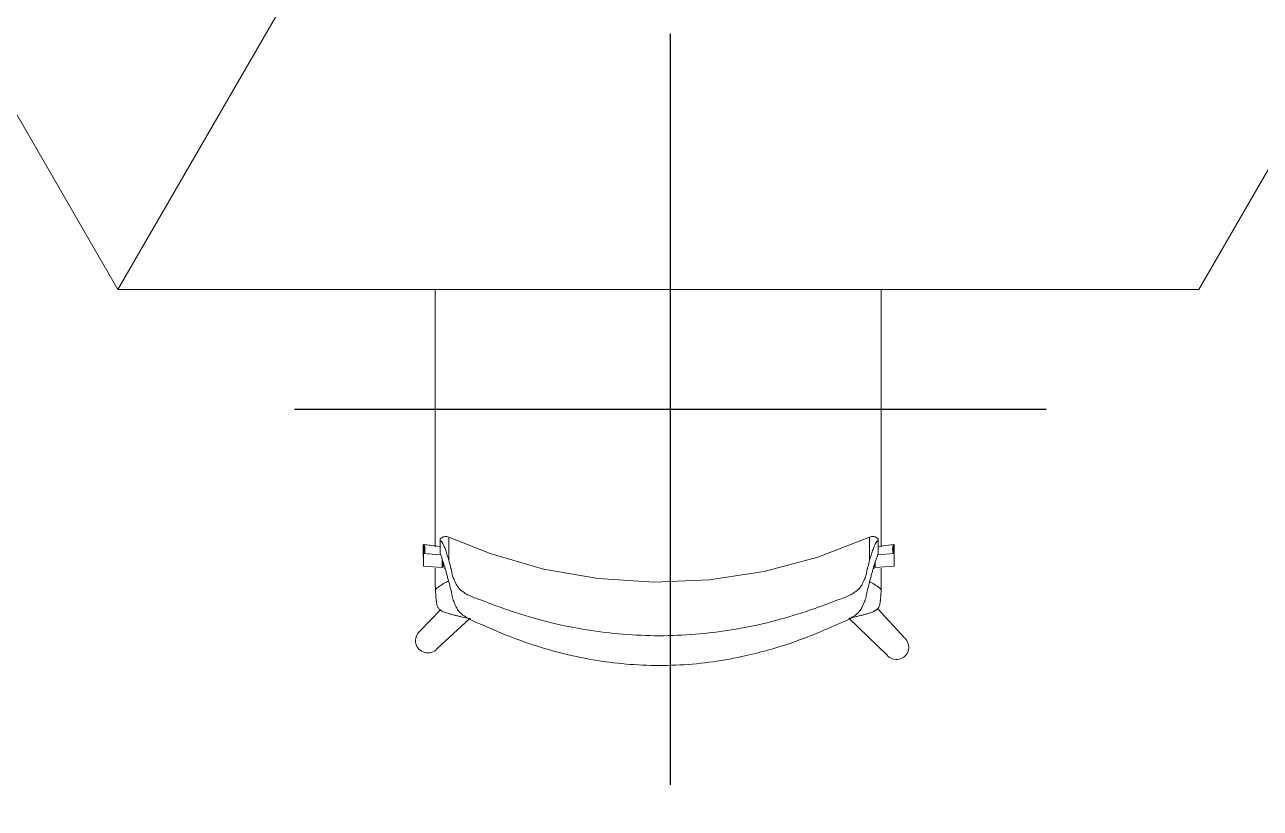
# Model space of a CAD drawing. Header units: millimetres. Extents: x 155920 to 295199, y -4084 to 97293.
# Drawn here: x 164507 to 165822, y 19433 to 20268 of the extents above; entities that cross this region are included whole.
import ezdxf

# ---------------------------------------------------------------- set-up
doc = ezdxf.new("R2010")
doc.units = ezdxf.units.MM
doc.header["$MEASUREMENT"] = 0
doc.layers.add('I-FURN', color=8, linetype='CONTINUOUS', lineweight=9)
doc.layers.add('Social Distancing', color=7, linetype='CONTINUOUS')

msp = doc.modelspace()

# ---------------------------------------------------------------- linework, layer by layer
at = {"layer": 'I-FURN'}
for p, q in [((164030.9, 20981.5), (164606, 19985.6)), ((165756, 19985.6), (166330.9, 20981.6)), ((164606, 19985.6), (165008.3, 20682.5)), ((165008.3, 20682.5), (164606, 19985.6)), ((164606, 19985.6), (165756, 19985.6)), ((164949, 19720.4), (164950.5, 19721.5)), ((164950.5, 19721.5), (164952.2, 19722.3)), ((164952.2, 19722.3), (164953.7, 19722.6)), ((164953.7, 19722.6), (164956, 19722.6)), ((164956, 19722.6), (164958.1, 19722)), ((165002, 19704.5), (164958.1, 19722)), ((165405.8, 19722), (165350.7, 19700.7)), ((165407.9, 19722.6), (165405.8, 19722)), ((165410.2, 19722.6), (165407.9, 19722.6)), ((165411.7, 19722.3), (165410.2, 19722.6)), ((165413.4, 19721.5), (165411.7, 19722.3)), ((165415, 19720.4), (165413.4, 19721.5)), ((164949, 19712), (164930.8, 19714.2)), ((164930.8, 19714.2), (164930.8, 19700.8)), ((164949, 19712.1), (164931.8, 19714.2)), ((164949, 19718.4), (164949, 19704.7)), ((165415, 19718.4), (165415, 19704.7)), ((165432.1, 19714.2), (165415, 19712.1)), ((165431.2, 19714.2), (165415, 19712.2)), ((165432.1, 19700.9), (165432.1, 19714.2)), ((164931.2, 19704.5), (164949.5, 19703.2)), ((164931.2, 19691.1), (164931.2, 19704.5)), ((164932.1, 19704.5), (164949.5, 19703.3)), ((164951.1, 19698.6), (164951.1, 19689.8)), ((164952, 19695.7), (164952, 19689.8)), ((165058.8, 19688.1), (165002, 19704.5)), ((165350.7, 19700.7), (165293.6, 19685.6)), ((165411.9, 19689.8), (165411.9, 19695.7)), ((165414.4, 19703.3), (165431.8, 19704.5)), ((165431.8, 19704.5), (165431.8, 19691.1)), ((164951.1, 19689.8), (164931.2, 19691.1)), ((165117.1, 19677.9), (165058.8, 19688.1)), ((165293.6, 19685.6), (165235.1, 19676.6)), ((165410.9, 19689.8), (165410.9, 19692.8)), ((165431.8, 19691.1), (165411.9, 19689.8)), ((165176.1, 19674.1), (165117.1, 19677.9)), ((165235.1, 19676.6), (165176.1, 19674.1)), ((164949.3, 19644.6), (164927.2, 19621.9)), ((165443.1, 19614.7), (165414.1, 19646.2)), ((164945.4, 19603.1), (164980.5, 19635.4)), ((165383.7, 19635.9), (165424.4, 19596.4))]:
    msp.add_line(p, q, dxfattribs=at)
for centre, start, end in [((164935.7, 19611.9), 130.3941, 318.0104), ((165434.4, 19604.9), 220.4176, 48.0338)]:
    msp.add_arc(centre, 13.1, start, end, dxfattribs=at)
for centre, start_param, end_param in [((164914.3, 19708.8), 2.884586, 3.464082), ((164915.3, 19708.8), 2.884586, 3.464082), ((165447.7, 19708.8), 5.960696, 6.540192), ((165448.6, 19708.8), 5.960696, 6.540192), ((164914.3, 19695.4), 3.380441, 3.464082), ((165448.6, 19695.5), 5.960696, 6.044337)]:
    msp.add_ellipse(centre, major_axis=(-17.4, 0), ratio=0.978487, start_param=start_param, end_param=end_param, dxfattribs=at)
for points, knots in [([(164943.7, 19711.9), (164943.7, 19712.4), (164943.7, 19717.9), (164943.7, 19728.7), (164943.7, 19744.1), (164943.7, 19759.2), (164943.7, 19771.7), (164943.7, 19781.7), (164943.7, 19789.4), (164943.7, 19797.1), (164943.7, 19807.2), (164943.7, 19819.6), (164943.7, 19832.1), (164943.7, 19842.1), (164943.7, 19849.6), (164943.7, 19857.2), (164943.7, 19867.2), (164943.7, 19879.5), (164943.7, 19891.9), (164943.7, 19901.9), (164943.7, 19909.5), (164943.7, 19917.2), (164943.7, 19927.3), (164943.7, 19939.9), (164943.7, 19955), (164943.7, 19970.3), (164943.7, 19980.6), (164943.7, 19985.8), (164943.7, 19985.9)], [-0.896036, -0.896036, -0.896036, -0.896036, -0.8928571, -0.8571429, -0.8214286, -0.7857143, -0.75, -0.7321429, -0.7142857, -0.6964286, -0.6785714, -0.6428571, -0.6071429, -0.5892857, -0.5714286, -0.5535714, -0.5357143, -0.5, -0.4642857, -0.4464286, -0.4285714, -0.4107143, -0.3928571, -0.3571429, -0.3214286, -0.2857143, -0.25, -0.2489174, -0.2489174, -0.2489174, -0.2489174]), ([(165418.3, 19985.9), (165418.3, 19985.7), (165418.3, 19983), (165418.3, 19977.8), (165418.3, 19970.2), (165418.3, 19962.5), (165418.3, 19952.5), (165418.3, 19940), (165418.3, 19927.5), (165418.3, 19917.5), (165418.3, 19909.9), (165418.3, 19902.2), (165418.3, 19892.1), (165418.3, 19879.6), (165418.3, 19864.7), (165418.3, 19849.5), (165418.3, 19834.4), (165418.3, 19819.5), (165418.3, 19807), (165418.3, 19797), (165418.3, 19789.4), (165418.3, 19781.8), (165418.3, 19771.9), (165418.3, 19759.7), (165418.3, 19747.3), (165418.3, 19737.2), (165418.3, 19729.5), (165418.3, 19721.7), (165418.3, 19715.8), (165418.3, 19712.5), (165418.3, 19711.8)], [-0.7515277, -0.7515277, -0.7515277, -0.7515277, -0.75, -0.7321429, -0.7142857, -0.6964286, -0.6785714, -0.6428571, -0.6071429, -0.5892857, -0.5714286, -0.5535714, -0.5357143, -0.5, -0.4642857, -0.4285714, -0.3928571, -0.3571429, -0.3214286, -0.3035714, -0.2857143, -0.2678571, -0.25, -0.2142857, -0.1785714, -0.1607143, -0.1428571, -0.125, -0.1071429, -0.1022726, -0.1022726, -0.1022726, -0.1022726]), ([(164958.1, 19697.1), (164958.1, 19700.1), (164958.1, 19705.4), (164958.1, 19711.8), (164958.1, 19716.6), (164958.1, 19719.2), (164958.1, 19720.7), (164958.1, 19721.1), (164958.1, 19721.4)], [0, 0, 0, 0, 0.1111111, 0.2222222, 0.3333333, 0.4444444, 0.5, 0.5555556, 0.5555556, 0.5555556, 0.5555556]), ([(165405.8, 19721.4), (165405.8, 19721.1), (165405.8, 19720.4), (165405.8, 19718.5), (165405.8, 19714.6), (165405.8, 19707.3), (165405.8, 19700.8), (165405.8, 19697.1)], [0.4444444, 0.4444444, 0.4444444, 0.4444444, 0.5138889, 0.5833333, 0.7222222, 0.8611111, 1, 1, 1, 1]), ([(164949, 19718.7), (164949, 19719.1), (164949, 19719.9), (164949, 19720.5), (164949, 19720.4), (164949, 19719.7), (164949, 19718.9), (164949, 19718.4)], [0.4162183, 0.4162183, 0.4162183, 0.4162183, 0.5, 0.625, 0.75, 0.875, 1, 1, 1, 1]), ([(165415, 19718.4), (165415, 19718.9), (165415, 19719.7), (165415, 19720.4), (165415, 19720.5), (165415, 19719.9), (165415, 19719.1), (165415, 19718.7)], [0, 0, 0, 0, 0.125, 0.25, 0.375, 0.5, 0.5828112, 0.5828112, 0.5828112, 0.5828112]), ([(164993.8, 19628.6), (164991.3, 19629.5), (164986.6, 19631.4), (164981.5, 19633.8), (164977.9, 19635.9), (164975.4, 19637.5), (164973.5, 19638.8), (164972.3, 19639.8), (164971.6, 19640.3), (164971.2, 19640.7), (164970.7, 19641.2), (164970.1, 19641.7), (164969.2, 19642.7), (164968, 19644.1), (164966.9, 19645.8), (164966, 19647.6), (164965.2, 19649.2), (164964.5, 19650.9), (164964, 19652.2), (164963.6, 19653.1), (164963.4, 19653.7), (164963.3, 19654), (164963.1, 19654.4), (164962.9, 19654.9), (164962.6, 19655.7), (164962.2, 19656.9), (164961.9, 19658.3), (164961.5, 19660), (164961.3, 19661.7), (164961, 19663.4), (164960.7, 19664.7), (164960.3, 19666), (164959.9, 19667.7), (164959.1, 19670.6), (164958, 19674.6), (164956.8, 19679.1), (164955.7, 19683.4), (164954.6, 19687.5), (164953.5, 19691.2), (164952.4, 19694.6), (164951.7, 19696.7), (164951.4, 19697.6)], [0, 0, 0, 0, 0.035714, 0.071429, 0.089286, 0.107143, 0.125, 0.133929, 0.138393, 0.142857, 0.147321, 0.151786, 0.160714, 0.178571, 0.196429, 0.214286, 0.232143, 0.25, 0.267857, 0.276786, 0.28125, 0.285714, 0.290179, 0.294643, 0.303571, 0.321429, 0.339286, 0.357143, 0.392857, 0.410714, 0.428571, 0.446429, 0.464286, 0.5, 0.571429, 0.642857, 0.714286, 0.785714, 0.857143, 0.928571, 1, 1, 1, 1]), ([(164958.1, 19697.1), (164958.5, 19695.5), (164959.2, 19693.1), (164959.9, 19690.3), (164960.4, 19688.8), (164960.7, 19687.6), (164961, 19686.4), (164961.2, 19684.9), (164961.5, 19683.5), (164961.8, 19682), (164962.1, 19680.8), (164962.4, 19679.8), (164962.8, 19679), (164963, 19678.5), (164963.1, 19678.2), (164963.3, 19677.8), (164963.5, 19677.4), (164963.9, 19676.5), (164964.4, 19675.2), (164965.1, 19673.6), (164966, 19671.9), (164966.9, 19670.2), (164968.1, 19668.5), (164969.3, 19667.1), (164970.3, 19666.1), (164970.9, 19665.6), (164971.3, 19665.2), (164971.8, 19664.8), (164972.5, 19664.3), (164973.7, 19663.5), (164975.6, 19662.2), (164978, 19660.8), (164981.6, 19659), (164986.7, 19656.9), (164991.3, 19655.4), (164993.8, 19654.7)], [0, 0, 0, 0, 0.125, 0.1875, 0.21875, 0.25, 0.28125, 0.3125, 0.375, 0.40625, 0.4375, 0.46875, 0.484375, 0.492188, 0.5, 0.507812, 0.515625, 0.53125, 0.5625, 0.59375, 0.625, 0.65625, 0.6875, 0.71875, 0.734375, 0.742188, 0.75, 0.757812, 0.765625, 0.78125, 0.8125, 0.84375, 0.875, 0.9375, 1, 1, 1, 1]), ([(165412.5, 19697.6), (165411.8, 19695.7), (165410.8, 19692.5), (165409.3, 19687.5), (165408.2, 19683.4), (165407.1, 19679.1), (165405.9, 19674.6), (165404.8, 19670.6), (165403.9, 19667.3), (165403.4, 19665.1), (165403, 19663.4), (165402.7, 19661.7), (165402.4, 19660), (165402, 19658.3), (165401.7, 19656.9), (165401.3, 19655.7), (165401, 19654.9), (165400.8, 19654.4), (165400.6, 19654), (165400.5, 19653.7), (165400.3, 19653.1), (165399.9, 19652.2), (165399.4, 19650.9), (165398.7, 19649.2), (165398, 19647.6), (165397, 19645.8), (165395.9, 19644.1), (165394.8, 19642.7), (165393.8, 19641.7), (165393.2, 19641.2), (165392.8, 19640.7), (165392.3, 19640.3), (165391.6, 19639.8), (165390.4, 19638.8), (165388.5, 19637.5), (165386.1, 19635.9), (165382.5, 19633.8), (165377.3, 19631.4), (165372.6, 19629.5), (165370.1, 19628.6)], [0, 0, 0, 0, 0.142857, 0.214286, 0.285714, 0.357143, 0.428571, 0.5, 0.535714, 0.571429, 0.589286, 0.607143, 0.642857, 0.660714, 0.678571, 0.696429, 0.705357, 0.709821, 0.714286, 0.71875, 0.723214, 0.732143, 0.75, 0.767857, 0.785714, 0.803571, 0.821429, 0.839286, 0.848214, 0.852679, 0.857143, 0.861607, 0.866071, 0.875, 0.892857, 0.910714, 0.928571, 0.964286, 1, 1, 1, 1]), ([(165370.1, 19654.7), (165372.6, 19655.4), (165377.2, 19656.9), (165382.3, 19659), (165385.9, 19660.8), (165388.3, 19662.2), (165390.2, 19663.5), (165391.4, 19664.3), (165392.1, 19664.8), (165392.6, 19665.2), (165393, 19665.6), (165393.6, 19666.1), (165394.6, 19667.1), (165395.8, 19668.5), (165397, 19670.2), (165397.9, 19671.9), (165398.8, 19673.6), (165399.5, 19675.2), (165400, 19676.5), (165400.4, 19677.4), (165400.6, 19677.8), (165400.8, 19678.2), (165401, 19678.5), (165401.2, 19679), (165401.5, 19679.8), (165401.8, 19680.8), (165402.1, 19682), (165402.5, 19683.5), (165402.7, 19684.9), (165402.9, 19686.4), (165403.2, 19687.6), (165403.6, 19688.8), (165404, 19690.3), (165404.7, 19693.1), (165405.4, 19695.5), (165405.8, 19697.1)], [0, 0, 0, 0, 0.0625, 0.125, 0.15625, 0.1875, 0.21875, 0.234375, 0.242188, 0.25, 0.257812, 0.265625, 0.28125, 0.3125, 0.34375, 0.375, 0.40625, 0.4375, 0.46875, 0.484375, 0.492188, 0.5, 0.507812, 0.515625, 0.53125, 0.5625, 0.59375, 0.625, 0.6875, 0.71875, 0.75, 0.78125, 0.8125, 0.875, 1, 1, 1, 1]), ([(164957.9, 19675.4), (164957.1, 19675), (164954.3, 19673.7), (164949.6, 19670.8), (164945.8, 19668), (164943.9, 19666.4)], [0.93303317, 0.93303317, 0.93303317, 0.93303317, 0.94444444, 0.97222222, 1, 1, 1, 1]), ([(165418.1, 19666.4), (165416.3, 19668), (165412.4, 19670.8), (165408.2, 19673.4), (165405.8, 19674.6), (165405.5, 19674.7)], [0, 0, 0, 0, 0.02777778, 0.05555556, 0.06066679, 0.06066679, 0.06066679, 0.06066679]), ([(164977.9, 19635.8), (164975.6, 19636.3), (164971.8, 19637.1), (164967.4, 19638.2), (164964.9, 19638.8), (164963.1, 19639.2), (164961.4, 19639.7), (164959.9, 19640.1), (164958.3, 19640.5), (164956.5, 19641.1), (164954.8, 19641.7), (164953.1, 19642.3), (164951.8, 19642.9), (164950.8, 19643.4), (164950.1, 19643.8), (164949.4, 19644.2), (164948.5, 19644.9), (164947.6, 19645.8), (164946.7, 19647), (164946, 19648.2), (164945.6, 19649.4), (164945.3, 19650.8), (164945.1, 19652), (164944.9, 19652.8), (164944.9, 19653.4), (164944.8, 19653.7), (164944.8, 19654.1), (164944.7, 19654.7), (164944.6, 19655.5), (164944.5, 19656.8), (164944.4, 19658), (164944.3, 19659), (164944.3, 19659.8), (164944.2, 19660.6), (164944.2, 19661.7), (164944, 19663.7), (164943.9, 19665.3), (164943.9, 19666.4)], [0, 0, 0, 0, 0.125, 0.1875, 0.21875, 0.25, 0.28125, 0.3125, 0.34375, 0.375, 0.40625, 0.4375, 0.46875, 0.484375, 0.5, 0.515625, 0.53125, 0.5625, 0.59375, 0.625, 0.65625, 0.6875, 0.71875, 0.734375, 0.742188, 0.75, 0.757812, 0.765625, 0.78125, 0.8125, 0.84375, 0.859375, 0.875, 0.890625, 0.90625, 0.9375, 1, 1, 1, 1]), ([(165418.1, 19666.4), (165418.1, 19665.3), (165418, 19663.7), (165417.9, 19661.7), (165417.8, 19660.6), (165417.7, 19659.8), (165417.7, 19659), (165417.6, 19658), (165417.5, 19656.8), (165417.4, 19655.5), (165417.3, 19654.7), (165417.2, 19654.1), (165417.2, 19653.7), (165417.2, 19653.4), (165417.1, 19652.8), (165417, 19652), (165416.7, 19650.8), (165416.4, 19649.4), (165416, 19648.2), (165415.3, 19647), (165414.4, 19645.8), (165413.5, 19644.9), (165412.6, 19644.2), (165411.9, 19643.8), (165411.2, 19643.4), (165410.3, 19642.9), (165408.9, 19642.3), (165407.3, 19641.7), (165405.5, 19641.1), (165403.7, 19640.5), (165402.1, 19640.1), (165400.6, 19639.7), (165398.9, 19639.2), (165397.1, 19638.8), (165394.6, 19638.2), (165390.2, 19637.1), (165386.4, 19636.3), (165384.1, 19635.8)], [0, 0, 0, 0, 0.0625, 0.09375, 0.109375, 0.125, 0.140625, 0.15625, 0.1875, 0.21875, 0.234375, 0.242188, 0.25, 0.257812, 0.265625, 0.28125, 0.3125, 0.34375, 0.375, 0.40625, 0.4375, 0.46875, 0.484375, 0.5, 0.515625, 0.53125, 0.5625, 0.59375, 0.625, 0.65625, 0.6875, 0.71875, 0.75, 0.78125, 0.8125, 0.875, 1, 1, 1, 1]), ([(164993.8, 19654.7), (165005.8, 19649.8), (165029.9, 19641), (165079.5, 19627), (165143.2, 19616.6), (165220.7, 19616.6), (165284.4, 19627), (165334, 19641), (165358.2, 19649.8), (165370.1, 19654.7)], [-1, -1, -1, -1, -0.9, -0.8, -0.6, -0.4, -0.2, -0.1, 0, 0, 0, 0]), ([(165370.1, 19628.6), (165354, 19621.2), (165321.2, 19608), (165264.3, 19592.2), (165199.7, 19583.7), (165128.8, 19586.9), (165071, 19599.4), (165026.3, 19614.5), (165004.5, 19623.7), (164993.8, 19628.6)], [-1, -1, -1, -1, -0.863636, -0.727273, -0.545455, -0.363636, -0.181818, -0.090909, 0, 0, 0, 0])]:
    msp.add_open_spline(points, degree=3, knots=knots, dxfattribs=at)
for points in [[(164949, 19718.4), (164949.4, 19718.2), (164950.3, 19717.5), (164951.8, 19715.3), (164953.3, 19712.1), (164954.8, 19707.9), (164956.4, 19702.9), (164957.5, 19699.1), (164958.1, 19697.1)], [(165405.8, 19697.1), (165406.4, 19699.1), (165407.5, 19702.9), (165409.1, 19707.9), (165410.6, 19712.1), (165412.1, 19715.3), (165413.6, 19717.5), (165414.5, 19718.2), (165415, 19718.4)], [(164951.4, 19697.6), (164951, 19698.9), (164950.2, 19701.4), (164949.3, 19703.7), (164949, 19704.7)], [(165415, 19704.7), (165414.6, 19703.7), (165413.8, 19701.4), (165412.9, 19698.9), (165412.5, 19697.6)], [(164943.7, 19670.3), (164943.7, 19676.4), (164943.7, 19682.7), (164943.7, 19689.2)], [(164953.1, 19689), (164953.5, 19688.7), (164953.9, 19688.5), (164954.3, 19688.2)], [(165409.6, 19688.2), (165410, 19688.5), (165410.4, 19688.7), (165410.8, 19689)], [(165418.3, 19689.2), (165418.3, 19682.7), (165418.3, 19676.4), (165418.3, 19670.3)], [(164943.9, 19666.4), (164943.8, 19667), (164943.8, 19668.3), (164943.7, 19669.6), (164943.7, 19670.3)], [(165418.3, 19670.3), (165418.3, 19669.6), (165418.2, 19668.3), (165418.2, 19667), (165418.1, 19666.4)], [(164981.5, 19635.1), (164980.3, 19635.4), (164979.1, 19635.6), (164977.9, 19635.8)], [(164977.9, 19635.8), (164979.1, 19635.6), (164980.4, 19635.4), (164981.6, 19635.1)]]:
    msp.add_open_spline(points, degree=3, dxfattribs=at)
at = {"layer": 'Social Distancing'}
for p, q in [((165193.8, 19458.2), (165193.8, 20258.2)), ((165193.8, 19458.2), (165193.8, 20258.2)), ((164793.8, 19858.2), (165593.8, 19858.2)), ((164793.8, 19858.2), (165593.8, 19858.2))]:
    msp.add_line(p, q, dxfattribs=at)
msp.add_circle((165193.8, 19858.2), 1000, dxfattribs=at)
msp.add_circle((165193.8, 19858.2), 1000, dxfattribs=at)

doc.saveas('drawing.dxf')
